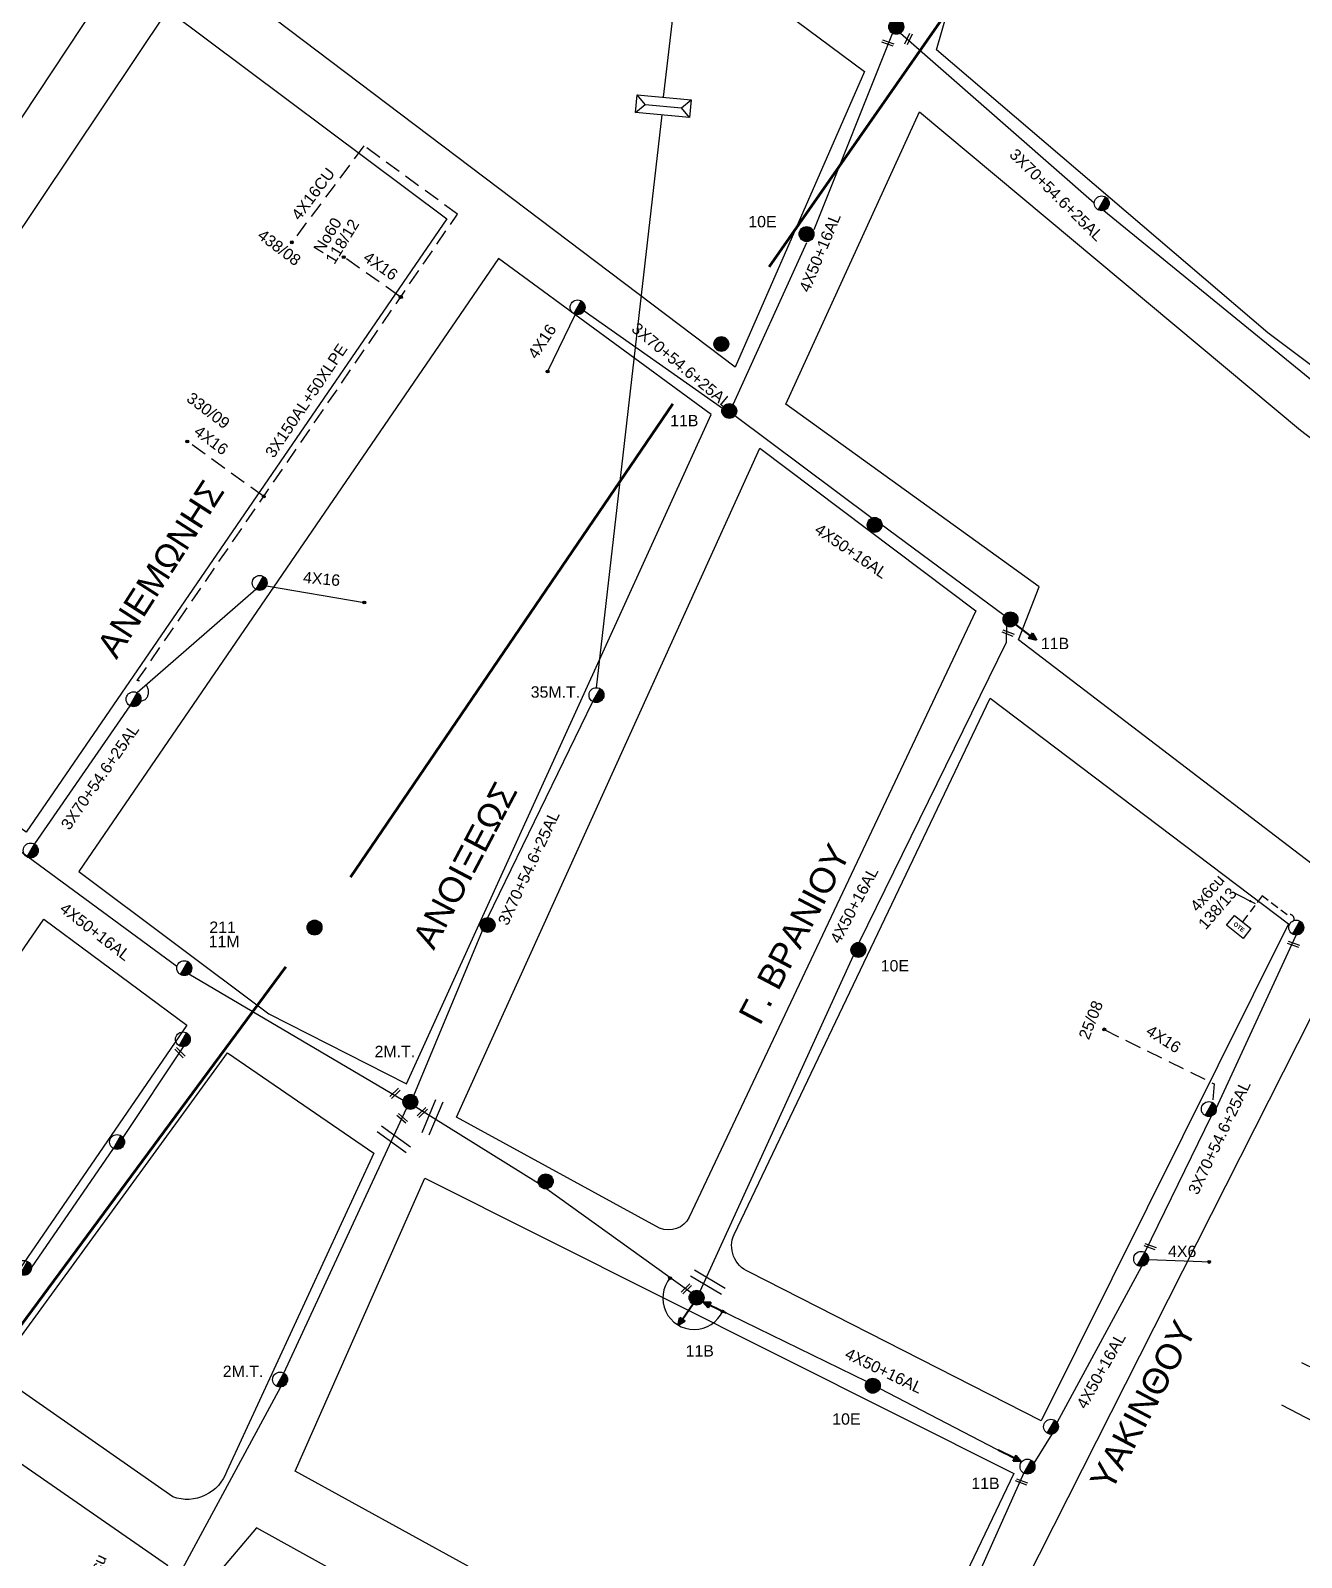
# Model space of a CAD drawing. Header units: millimetres. Extents: x 8994 to 10771, y 1891 to 2926.
# Drawn here: x 9251.8 to 9452.9, y 2458.5 to 2700.3 of the extents above; entities that cross this region are included whole.
import ezdxf
from ezdxf.enums import TextEntityAlignment as Align

# ---------------------------------------------------------------- set-up
doc = ezdxf.new("R2010")
doc.units = ezdxf.units.MM
doc.linetypes.add('DASHED', pattern=[19.05, 12.7, -6.35])
for name, color, linetype in [('Pillar', 7, 'Continuous'), ('Pillar OTE', 7, 'Continuous'), ('Γέφυρες Εναερίου Δικτύου', 7, 'Continuous'), ('Γυμνά εναέρια ΧΤ (3Φ)   4x16CU', 7, 'Continuous'), ('Γυμνά εναέρια ΧΤ και ΦΟΠ (3Φ)   4x50+16AL', 7, 'Continuous'), ('Εναέρια παροχή ΧΤ 4x16', 7, 'SYN_LINE'), ('Επίτονοι', 7, 'Continuous'), ('Επιγραφές - Σχήματα', 7, 'Continuous'), ('Καλώδια ΧΤ   3x150AL+50XLPE', 7, 'DASHED'), ('Μηχανική τομή', 7, 'Continuous'), ('Στύλος Ξύλινος', 7, 'Continuous'), ('Στύλος Ξύλινος @ 1', 7, 'Continuous'), ('Στύλος ΦΜ', 7, 'Continuous'), ('Στύλος ΦΜ @ 1', 7, 'Continuous'), ('Συνδέσεις', 7, 'Continuous'), ('Συνεστραμμένα ΧΤ   3x70+54.6+25AL', 7, 'SYN_LINE'), ('Συνεστραμμένα ΧΤ   4x120+25AL', 7, 'SYN_LINE'), ('Τομή', 7, 'Continuous'), ('Υποσταθμός πόλεως', 7, 'Continuous'), ('Υπόβαθρο ΔΕΗ', 7, 'Continuous'), ('Υπόγεια καλώδια Παροχών ΧΤ   4x6', 7, 'DASHED')]:
    doc.layers.add(name, color=color, linetype=linetype)
doc.styles.get("Standard").update_dxf_attribs({"font": 'arial.ttf'})
doc.linetypes.add('SYN_LINE', pattern='A,0.5,-0.0001,["/\\/\\/\\/",Standard,S=0.1,R=0,X=0,Y=-0.05],-0.25', length=0.7501)
doc.dimstyles.new('ISO-25', dxfattribs={"dimtxt": 2.5, "dimasz": 2.5, "dimexe": 1.25, "dimexo": 0.625, "dimtad": 1, "dimtxsty": 'Standard', "dimcen": 2.5, "dimadec": 0, "dimazin": 0, "dimtfac": 1, "dimtmove": 0, "dimatfit": 3, "dimfxl": 0, "dimarcsym": 0})

# ---------------------------------------------------------------- blocks, each defined once
blk = doc.blocks.new('ΥΠΑΡΧΩΝ ΤΣΙΜΕΝΤΕΝΙΟΣ ΣΤΥΛΟΣ')
at = {"layer": 'Στύλος ΦΜ'}
blk.add_hatch(color=7, dxfattribs=at).paths.add_polyline_path([(-1.29, -2.28, 0.574793), (2.62, 0, 0.268822), (1.3, 2.27)])
at = {"layer": 'Στύλος ΦΜ', "color": 7}
blk.add_line((-1.29, -2.28), (1.3, 2.27), dxfattribs=at)
blk.add_circle((0, 0), 2.62, dxfattribs=at)
at = {"layer": 'Στύλος ΦΜ', "flags": 4}
for tag, p in [('ΑΡΙΘΜΟΣ', (-4.68, 8.05)), ('ΤΥΠΟΣ', (-4.91, 3.03))]:
    blk.add_attdef(tag, p, '', height=4, dxfattribs=at)
blk = doc.blocks.new('ΥΠΑΡΧΩΝ ΞΥΛΙΝΟΣ ΣΤΥΛΟΣ')
at = {"layer": 'Στύλος Ξύλινος'}
h = blk.add_hatch(color=256, dxfattribs=at)
h.paths.add_polyline_path([(-2.62, 0, 0.270008), (-1.29, -2.28), (1.3, 2.27, 0.576266)])
h.paths.add_polyline_path([(-1.29, -2.28, 0.574793), (2.62, 0, 0.268822), (1.3, 2.27)])
blk.add_line((-1.29, -2.28), (1.3, 2.27), dxfattribs=at)
blk.add_circle((0, 0), 2.62, dxfattribs=at)
at = {"layer": 'Στύλος Ξύλινος', "flags": 4}
for tag, p in [('ΑΡΙΘΜΟΣ', (-4.91, 8.6)), ('ΤΥΠΟΣ', (-4.85, 3.39))]:
    blk.add_attdef(tag, p, '', height=4, dxfattribs=at)
blk = doc.blocks.new('ΕΠΙΤΟΝΟΣ')
at = {"layer": 'Επίτονοι', "lineweight": 40, "ltscale": 40}
blk.add_hatch(color=256, dxfattribs=at).paths.add_polyline_path([(-1.13, 6.47), (0, 9.1), (1.13, 6.47)])
for p, q in [((-1.13, 6.47), (0, 9.1)), ((1.13, 6.47), (-1.13, 6.47)), ((-1.13, 6.47), (0, 6.47)), ((0, 9.1), (1.13, 6.47)), ((0, 6.47), (0, 0))]:
    blk.add_line(p, q, dxfattribs=at)
blk = doc.blocks.new('Pillar')
at = {"layer": 'Υποσταθμός πόλεως', "linetype": 'Continuous', "ltscale": 40}
blk.add_lwpolyline([(-8.57, 2.82), (8.57, 2.82), (8.57, -2.82), (-8.57, -2.82)], close=True, dxfattribs=at)
for points in [[(-5.75, 0), (-8.57, 2.82)], [(-8.57, -2.82), (-5.75, 0)], [(-5.75, 0), (5.75, 0)], [(5.75, 0), (8.57, 2.82)], [(8.57, -2.82), (5.75, 0)]]:
    blk.add_lwpolyline(points, dxfattribs=at)
at = {"layer": 'Pillar', "ltscale": 40}
blk.add_attdef('PILLAR', (-5.74, 3.71), '', height=2.52, dxfattribs=at)
blk = doc.blocks.new('ΤΟΜΗ')
at = {"layer": 'Τομή', "ltscale": 40}
for p, q in [((-5.68, 0), (5.68, 0)), ((5.68, -2.33), (-5.68, -2.33))]:
    blk.add_line(p, q, dxfattribs=at)
blk = doc.blocks.new('_ΣΥΝΔΕΣΗ')
at = {"layer": 'Συνδέσεις', "linetype": 'SYN_LINE', "ltscale": 40}
blk.add_hatch(color=256, dxfattribs=at).paths.add_polyline_path([(0.5, -0.01, 1), (-0.5, -0.01, 1)])
at = {"layer": 'Συνδέσεις'}
blk.add_circle((0, -0.01), 0.5, dxfattribs=at)
blk = doc.blocks.new('ΜΗΧΑΝΙΚΗ ΤΟΜΗ')
at = {"layer": 'Μηχανική τομή', "ltscale": 40}
for p, q in [((-1.89, 0.78), (1.89, 0.78)), ((1.89, 0), (-1.89, 0))]:
    blk.add_line(p, q, dxfattribs=at)
blk = doc.blocks.new('PILLAR ΟΤΕ')
at = {"layer": 'Pillar OTE', "ltscale": 40}
blk.add_lwpolyline([(-3.31, 2.02), (3.39, 2.02), (3.39, -1.99), (-3.31, -1.99)], close=True, dxfattribs=at)
at = {"layer": 'Pillar OTE', "insert": (-1.81, 0.71), "char_height": 1.3575, "width": 109.961, "attachment_point": 1}
blk.add_mtext('{\\fArial|b1|i0|c161|p34;OTE}', dxfattribs=at)
blk = doc.blocks.new('TSONTA XT1')
at = {"ltscale": 40}
h = blk.add_hatch(color=256, dxfattribs=at)
h.dxf.hatch_style = 1
h.paths.add_polyline_path([(595.96, 2487.66), (597.07, 2488.77), (595.96, 2489.87), (594.85, 2488.77)])
blk.add_lwpolyline([(594.85, 2488.77), (595.96, 2489.87), (597.07, 2488.77), (595.96, 2487.66)], close=True, dxfattribs=at)

msp = doc.modelspace()

# ---------------------------------------------------------------- linework, layer by layer
at = {"color": 133, "lineweight": 60, "ltscale": 0.2}
for points in [[(9435.99, 2759.46), (9368.68, 2662.89)], [(9353.43, 2641.18), (9302.4, 2566.28)], [(9292.17, 2552.08), (9239.74, 2481.1)]]:
    msp.add_lwpolyline(points, dxfattribs=at)
at = {"layer": 'Γέφυρες Εναερίου Δικτύου', "ltscale": 20}
for points in [[(9351.97, 2689.75), (9355.79, 2722.58)], [(9341.32, 2596.26), (9351.72, 2686.94)]]:
    msp.add_lwpolyline(points, dxfattribs=at)
at = {"layer": 'Γυμνά εναέρια ΧΤ (3Φ)   4x16CU', "color": 30, "linetype": 'DASHED', "ltscale": 0.2}
msp.add_lwpolyline([(9304.52, 2682.05), (9293.12, 2666.78)], dxfattribs=at)
at = {"layer": 'Γυμνά εναέρια ΧΤ και ΦΟΠ (3Φ)   4x50+16AL', "color": 1, "ltscale": 20}
for points in [[(9375.78, 2668.82), (9388.21, 2699.86)], [(9362.95, 2641.09), (9374.62, 2666.77)], [(9384.96, 2623.05), (9363.26, 2639.32)], [(9405.88, 2607.7), (9386.21, 2622.23)], [(9382.9, 2555.9), (9406.26, 2603.44), (9406.29, 2606.04)], [(9357.77, 2500.69), (9382, 2553.86)]]:
    msp.add_lwpolyline(points, dxfattribs=at)
at = {"layer": 'Γυμνά εναέρια ΧΤ και ΦΟΠ (3Φ)   4x50+16AL', "color": 30, "ltscale": 20}
for points in [[(9274.94, 2552.12), (9240.37, 2577.5)], [(9310.72, 2530.91), (9276.8, 2550.91)]]:
    msp.add_lwpolyline(points, dxfattribs=at)
at = {"layer": 'Γυμνά εναέρια ΧΤ και ΦΟΠ (3Φ)   4x50+16AL', "color": 173, "ltscale": 20}
for points in [[(9312.74, 2529.88), (9332.17, 2517.81)], [(9333.49, 2516.91), (9356.32, 2500.47)], [(9414.28, 2479.88), (9427.65, 2504.65)], [(9358.18, 2499.05), (9384.11, 2486.4)], [(9386.17, 2485.28), (9408.63, 2473.65)], [(9410.61, 2473.47), (9413.48, 2478.08)], [(9408.98, 2471.91), (9400.43, 2452.83)]]:
    msp.add_lwpolyline(points, dxfattribs=at)
at = {"layer": 'Εναέρια παροχή ΧΤ 4x16', "color": 30, "linetype": 'DASHED', "ltscale": 0.2}
for points in [[(9310.08, 2658.33), (9301.33, 2664.44)], [(9288.68, 2626.55), (9276.57, 2635.23)]]:
    msp.add_lwpolyline(points, dxfattribs=at)
at = {"layer": 'Εναέρια παροχή ΧΤ 4x16', "color": 1, "ltscale": 10}
msp.add_lwpolyline([(9337.95, 2655.37), (9333.6, 2646.32)], dxfattribs=at)
at = {"layer": 'Εναέρια παροχή ΧΤ 4x16', "color": 30, "ltscale": 20}
msp.add_lwpolyline([(9289.11, 2612.41), (9304.58, 2609.76)], dxfattribs=at)
at = {"layer": 'Εναέρια παροχή ΧΤ 4x16', "color": 173, "linetype": 'DASHED', "ltscale": 0.2}
msp.add_lwpolyline([(9421.68, 2542.12), (9439.11, 2533.52), (9438.85, 2530.55)], dxfattribs=at)
at = {"layer": 'Επιγραφές - Σχήματα', "ltscale": 0.2}
msp.add_arc((9356.8, 2499.61), 4.97, 140.0586, 335.5414, dxfattribs=at)
at = {"layer": 'Καλώδια ΧΤ   3x150AL+50XLPE', "color": 30, "ltscale": 0.2}
msp.add_lwpolyline([(9268.65, 2597.37), (9319.34, 2671.24), (9304.52, 2682.05)], dxfattribs=at)
msp.add_lwpolyline([(9269.19, 2594.1), (9269.94, 2594.37, 0.666254), (9268.65, 2597.37, 0.648927)], format="xyb", dxfattribs=at)
at = {"layer": 'Συνεστραμμένα ΧΤ   3x70+54.6+25AL', "color": 1, "ltscale": 20}
for points in [[(9389.46, 2699.92), (9420.14, 2673.03)], [(9421.63, 2671.82), (9455.4, 2644.28)], [(9339.39, 2655.92), (9361.26, 2640.5)]]:
    msp.add_lwpolyline(points, dxfattribs=at)
at = {"layer": 'Συνεστραμμένα ΧΤ   3x70+54.6+25AL', "color": 30, "ltscale": 20}
for points in [[(9287.44, 2611.83), (9268.65, 2595.45)], [(9267.48, 2593.41), (9252.38, 2571.51)]]:
    msp.add_lwpolyline(points, dxfattribs=at)
at = {"layer": 'Συνεστραμμένα ΧΤ   3x70+54.6+25AL', "ltscale": 20}
for points in [[(9324.13, 2559.85), (9340.76, 2594.06)], [(9312.45, 2531.69), (9323.31, 2557.8)]]:
    msp.add_lwpolyline(points, dxfattribs=at)
at = {"layer": 'Συνεστραμμένα ΧΤ   3x70+54.6+25AL', "color": 173, "ltscale": 20}
for points in [[(9439.44, 2529.64), (9452.1, 2557.09)], [(9428.13, 2506.84), (9438.7, 2528.44)]]:
    msp.add_lwpolyline(points, dxfattribs=at)
at = {"layer": 'Συνεστραμμένα ΧΤ   3x70+54.6+25AL', "color": 62, "ltscale": 20}
for points in [[(9291.84, 2487.73), (9311.29, 2529.65)], [(9273.38, 2452.27), (9291.37, 2485.54)]]:
    msp.add_lwpolyline(points, dxfattribs=at)
at = {"layer": 'Συνεστραμμένα ΧΤ   4x120+25AL', "ltscale": 20}
for points in [[(9266.41, 2525.02), (9275.95, 2539.4)], [(9251.89, 2504.41), (9264.88, 2523.3)]]:
    msp.add_lwpolyline(points, dxfattribs=at)
at = {"layer": 'Υπόβαθρο ΔΕΗ'}
for points in [[(9506.16, 2608.46), (9447.63, 2652.44), (9395.18, 2697.26), (9410.38, 2750.06), (9449.62, 2839.28), (9481.33, 2913.04)], [(9452.93, 2489.42), (9467.19, 2482.45), (9492.59, 2530.09), (9459.11, 2553.34), (9390.92, 2418.51), (9486.92, 2364.56), (9542.08, 2333.6)], [(9496.16, 2458.54), (9449.8, 2482.65)]]:
    msp.add_lwpolyline(points, dxfattribs=at)
for points in [[(9228.76, 2748.77), (9256.51, 2788.13), (9346.06, 2721.93), (9383.76, 2693.84), (9363.31, 2646.99)], [(9200.33, 2610.91), (9262.41, 2704.68), (9264.74, 2710.25), (9222.9, 2741.65), (9154.11, 2645.02)], [(9273.48, 2703.56), (9317.63, 2670.48), (9251.08, 2573.4), (9207.64, 2605.18)], [(9392.49, 2687.43), (9452.76, 2637.05), (9501.62, 2599.76), (9475.39, 2552.42), (9408.12, 2603.82), (9411.42, 2612.23), (9371.3, 2641.16)], [(9359.5, 2639.51), (9325.82, 2664.23), (9259.38, 2567.17), (9289.49, 2544.62), (9311.28, 2533.52)], [(9253.87, 2559.58), (9276.48, 2542.84), (9243.63, 2494.94), (9239.66, 2493.05), (9218.75, 2508.56)], [(9314.18, 2518.57), (9407.38, 2471.84), (9383.86, 2422.6), (9293.67, 2472.19)], [(9222.55, 2458.21), (9240.13, 2480.36), (9273.46, 2457.29), (9262.76, 2434.07)], [(9269.95, 2429.33), (9316.12, 2402.29), (9320.86, 2444.76), (9287.53, 2463.25), (9281.11, 2455.61)]]:
    msp.add_lwpolyline(points, close=True, dxfattribs=at)
for points in [[(9319.17, 2528.23), (9367.22, 2634.18), (9401.41, 2608.42), (9356.01, 2512.41, -0.39466), (9351.33, 2510.68)], [(9365.45, 2503.76, -0.418206), (9363.12, 2509.7), (9403.68, 2594.61), (9450.9, 2558.87), (9411.75, 2480.19)], [(9306.08, 2522.55), (9282.81, 2472.2, -0.420455), (9274.3, 2468.13), (9248.76, 2486, -0.322025), (9249.05, 2491.91), (9282.91, 2538.42)]]:
    msp.add_lwpolyline(points, format="xyb", close=True, dxfattribs=at)
at = {"layer": 'Υπόγεια καλώδια Παροχών ΧΤ   4x6', "linetype": 'DASHED', "ltscale": 0.1}
msp.add_lwpolyline([(9451.72, 2559.38, 0.685671), (9450.69, 2560.27), (9446.71, 2563.28), (9443.6, 2559.18)], format="xyb", dxfattribs=at)
at = {"layer": 'Υπόγεια καλώδια Παροχών ΧΤ   4x6', "color": 173, "linetype": 'SYN_LINE', "ltscale": 10}
msp.add_lwpolyline([(9428.72, 2505.71), (9438.6, 2505.34)], dxfattribs=at)

# ---------------------------------------------------------------- block references
at = {"layer": 'Pillar', "xscale": 0.5000000000000102, "yscale": 0.5000000000000102, "zscale": 0.5000000000000102, "rotation": 354.9251880729351}
msp.add_blockref('Pillar', (9351.91, 2688.34), dxfattribs=at)
at = {"layer": 'Pillar OTE', "xscale": 0.5, "yscale": 0.5, "zscale": 0.5, "rotation": 321.7256186345564}
msp.add_blockref('PILLAR ΟΤΕ', (9442.98, 2558.39), dxfattribs=at)
at = {"layer": 'Επίτονοι'}
for p, xscale, yscale, zscale, rotation in [((9407.71, 2606.24), 0.4499999999999207, 0.4499999999999207, 0.4499999999999207, 232.9515204633186), ((9356.6, 2498.65), 0.4499999999999694, 0.4499999999999694, 0.4499999999999694, 144.9700706920193), ((9361.87, 2497.26), 0.449999999999896, 0.449999999999896, 0.449999999999896, 64.51572905761326), ((9404.92, 2475.55), 0.4499999999997911, 0.4499999999997911, 0.4499999999997911, 243.5174542484898)]:
    msp.add_blockref('ΕΠΙΤΟΝΟΣ', p, dxfattribs=dict(at, xscale=xscale, yscale=yscale, zscale=zscale, rotation=rotation))
at = {"layer": 'Μηχανική τομή'}
for p, xscale, yscale, zscale, rotation in [((9387.39, 2698.16), 0.5000000000001149, 0.5000000000001149, 0.5000000000001149, 339.8383260877817), ((9390.91, 2698.89), 0.5000000000000686, 0.5000000000000686, 0.5000000000000686, 64.79510568417017), ((9406.43, 2604.7), 0.5000000000001149, 0.5000000000001149, 0.5000000000001149, 339.8383260877817), ((9451.6, 2555.45), 0.5000000000001149, 0.5000000000001149, 0.5000000000001149, 339.8383260877817), ((9275.55, 2538.6), 0.4999999999999676, 0.4999999999999676, 0.4999999999999676, 134.5671431874538), ((9309.33, 2532.17), 0.4999999999999742, 0.4999999999999742, 0.4999999999999742, 223.8841218705525), ((9313.65, 2529.12), 0.4999999999999742, 0.4999999999999742, 0.4999999999999742, 223.8841218705525), ((9310.44, 2527.91), 0.500000000000084, 0.500000000000084, 0.500000000000084, 318.6484847776387), ((9428.91, 2507.56), 0.5000000000001149, 0.5000000000001149, 0.5000000000001149, 339.8383260877817), ((9355.42, 2501.2), 0.4999999999999742, 0.4999999999999742, 0.4999999999999742, 223.8841218705525), ((9408.55, 2470.32), 0.5000000000001149, 0.5000000000001149, 0.5000000000001149, 339.8383260877817)]:
    msp.add_blockref('ΜΗΧΑΝΙΚΗ ΤΟΜΗ', p, dxfattribs=dict(at, xscale=xscale, yscale=yscale, zscale=zscale, rotation=rotation))
at = {"layer": 'Στύλος Ξύλινος @ 1', "ltscale": 40}
ref = msp.add_blockref('ΥΠΑΡΧΩΝ ΞΥΛΙΝΟΣ ΣΤΥΛΟΣ', (9388.79, 2700.89), dxfattribs=dict(at, xscale=0.4499999999998181, yscale=0.4499999999998181, zscale=0.4499999999998181))
ref.add_attrib('ΤΥΠΟΣ', '11B', (9383.31, 2707.98), dxfattribs={"layer": 'Στύλος Ξύλινος', "height": 1.8, "flags": 4})
ref = msp.add_blockref('ΥΠΑΡΧΩΝ ΞΥΛΙΝΟΣ ΣΤΥΛΟΣ', (9374.59, 2668.08), dxfattribs=dict(at, xscale=0.4499999999998181, yscale=0.4499999999998181, zscale=0.4499999999998181))
ref.add_attrib('ΤΥΠΟΣ', '10E', (9365.37, 2669.15), dxfattribs={"layer": 'Στύλος Ξύλινος', "height": 1.8, "flags": 4})
at = {"layer": 'Στύλος Ξύλινος @ 1', "color": 133, "lineweight": 60, "ltscale": 40, "xscale": 0.4499999999998181, "yscale": 0.4499999999998181, "zscale": 0.4499999999998181}
for p in [(9361.1, 2650.68), (9296.71, 2558.28)]:
    msp.add_blockref('ΥΠΑΡΧΩΝ ΞΥΛΙΝΟΣ ΣΤΥΛΟΣ', p, dxfattribs=at)
at = {"layer": 'Στύλος Ξύλινος @ 1', "ltscale": 40}
ref = msp.add_blockref('ΥΠΑΡΧΩΝ ΞΥΛΙΝΟΣ ΣΤΥΛΟΣ', (9362.36, 2640.07), dxfattribs=dict(at, xscale=0.4499999999998181, yscale=0.4499999999998181, zscale=0.4499999999998181))
ref.add_attrib('ΤΥΠΟΣ', '11Β', (9353, 2637.65), dxfattribs={"layer": 'Στύλος Ξύλινος', "height": 1.8, "flags": 4})
at = {"layer": 'Στύλος Ξύλινος @ 1', "ltscale": 40, "xscale": 0.4499999999998181, "yscale": 0.4499999999998181, "zscale": 0.4499999999998181}
for p in [(9385.37, 2622.03), (9324.1, 2558.68), (9333.31, 2518.08)]:
    msp.add_blockref('ΥΠΑΡΧΩΝ ΞΥΛΙΝΟΣ ΣΤΥΛΟΣ', p, dxfattribs=at)
at = {"layer": 'Στύλος Ξύλινος @ 1', "ltscale": 40}
ref = msp.add_blockref('ΥΠΑΡΧΩΝ ΞΥΛΙΝΟΣ ΣΤΥΛΟΣ', (9406.87, 2607.07), dxfattribs=dict(at, xscale=0.4499999999998181, yscale=0.4499999999998181, zscale=0.4499999999998181))
ref.add_attrib('ΤΥΠΟΣ', '11B', (9411.68, 2602.36), dxfattribs={"layer": 'Στύλος Ξύλινος', "height": 1.8, "flags": 4})
ref = msp.add_blockref('ΥΠΑΡΧΩΝ ΞΥΛΙΝΟΣ ΣΤΥΛΟΣ', (9382.79, 2554.73), dxfattribs=dict(at, xscale=0.4499999999998181, yscale=0.4499999999998181, zscale=0.4499999999998181))
ref.add_attrib('ΤΥΠΟΣ', '10E', (9386.33, 2551.33), dxfattribs={"layer": 'Στύλος Ξύλινος', "height": 1.8, "flags": 4})
ref = msp.add_blockref('ΥΠΑΡΧΩΝ ΞΥΛΙΝΟΣ ΣΤΥΛΟΣ', (9311.87, 2530.67), dxfattribs=dict(at, xscale=0.4499999999998181, yscale=0.4499999999998181, zscale=0.4499999999998181))
ref.add_attrib('ΤΥΠΟΣ', '2Μ.Τ.', (9306.22, 2537.75), dxfattribs={"layer": 'Στύλος Ξύλινος', "height": 1.8, "flags": 4})
ref = msp.add_blockref('ΥΠΑΡΧΩΝ ΞΥΛΙΝΟΣ ΣΤΥΛΟΣ', (9357.18, 2499.67), dxfattribs=dict(at, xscale=0.4499999999998181, yscale=0.4499999999998181, zscale=0.4499999999998181))
ref.add_attrib('ΤΥΠΟΣ', '11B', (9355.45, 2490.35), dxfattribs={"layer": 'Στύλος Ξύλινος', "height": 1.8, "flags": 4})
ref = msp.add_blockref('ΥΠΑΡΧΩΝ ΞΥΛΙΝΟΣ ΣΤΥΛΟΣ', (9385.08, 2485.73), dxfattribs=dict(at, xscale=0.4499999999998181, yscale=0.4499999999998181, zscale=0.4499999999998181))
ref.add_attrib('ΤΥΠΟΣ', '10E', (9378.66, 2479.56), dxfattribs={"layer": 'Στύλος Ξύλινος', "height": 1.8, "flags": 4})
at = {"layer": 'Στύλος ΦΜ @ 1', "ltscale": 40, "xscale": 0.4499999999998181, "yscale": 0.4499999999998181, "zscale": 0.4499999999998181}
for p in [(9421.32, 2672.95), (9338.35, 2656.48), (9288.02, 2612.85), (9268.06, 2594.43), (9251.79, 2570.48), (9452.1, 2558.27), (9275.87, 2540.58), (9438.27, 2529.53), (9265.46, 2524.32), (9250.71, 2504.39), (9427.55, 2505.82), (9413.28, 2479.24)]:
    msp.add_blockref('ΥΠΑΡΧΩΝ ΤΣΙΜΕΝΤΕΝΙΟΣ ΣΤΥΛΟΣ', p, dxfattribs=at)
at = {"layer": 'Στύλος ΦΜ @ 1', "ltscale": 40}
ref = msp.add_blockref('ΥΠΑΡΧΩΝ ΤΣΙΜΕΝΤΕΝΙΟΣ ΣΤΥΛΟΣ', (9341.34, 2595.08), dxfattribs=dict(at, xscale=0.4499999999998181, yscale=0.4499999999998181, zscale=0.4499999999998181))
ref.add_attrib('ΤΥΠΟΣ', '35Μ.Τ.', (9330.93, 2594.68), dxfattribs={"layer": 'Στύλος ΦΜ', "height": 1.8, "flags": 4})
ref = msp.add_blockref('ΥΠΑΡΧΩΝ ΤΣΙΜΕΝΤΕΝΙΟΣ ΣΤΥΛΟΣ', (9276.09, 2551.85), dxfattribs=dict(at, xscale=0.4499999999998181, yscale=0.4499999999998181, zscale=0.4499999999998181))
ref.add_attrib('ΤΥΠΟΣ', '11M', (9279.95, 2555.17), dxfattribs={"layer": 'Στύλος ΦΜ', "height": 1.8, "flags": 4})
ref.add_attrib('ΑΡΙΘΜΟΣ', '211', (9280.06, 2557.43), dxfattribs={"layer": 'Στύλος ΦΜ', "height": 1.8, "flags": 4})
ref = msp.add_blockref('ΥΠΑΡΧΩΝ ΤΣΙΜΕΝΤΕΝΙΟΣ ΣΤΥΛΟΣ', (9291.26, 2486.71), dxfattribs=dict(at, xscale=0.4499999999998181, yscale=0.4499999999998181, zscale=0.4499999999998181))
ref.add_attrib('ΤΥΠΟΣ', '2Μ.Τ.', (9282.18, 2487.11), dxfattribs={"layer": 'Στύλος ΦΜ', "height": 1.8, "flags": 4})
ref = msp.add_blockref('ΥΠΑΡΧΩΝ ΤΣΙΜΕΝΤΕΝΙΟΣ ΣΤΥΛΟΣ', (9409.56, 2472.93), dxfattribs=dict(at, xscale=0.4499999999998181, yscale=0.4499999999998181, zscale=0.4499999999998181))
ref.add_attrib('ΤΥΠΟΣ', '11B', (9400.67, 2469.37), dxfattribs={"layer": 'Στύλος ΦΜ', "height": 1.8, "flags": 4})
at = {"layer": 'Συνδέσεις', "xscale": 0.4499999999998181, "yscale": 0.4499999999998181, "zscale": 0.4499999999998181}
for p in [(9293.12, 2666.78), (9301.33, 2664.44), (9333.6, 2646.33), (9276.57, 2635.24), (9288.68, 2626.55), (9304.58, 2609.76), (9421.72, 2542.16), (9438.33, 2505.33), (9352.98, 2502.76), (9361.29, 2497.48)]:
    msp.add_blockref('_ΣΥΝΔΕΣΗ', p, dxfattribs=at)
at = {"layer": 'Συνδέσεις', "xscale": 0.3075184835441075, "yscale": 0.3075184835441075, "zscale": 0.3075184835441075, "rotation": 55.54078285322701}
msp.add_blockref('TSONTA XT1', (9837.71, 2073.98), dxfattribs=at)
at = {"layer": 'Τομή'}
for p, xscale, yscale, zscale, rotation in [((9314.83, 2528.45), 0.4999999999999439, 0.4999999999999439, 0.4999999999999439, 67.22978915860662), ((9309.6, 2525.2), 0.5000000000000293, 0.5000000000000293, 0.5000000000000293, 324.3188059829969), ((9359.28, 2502.61), 0.4999999999999725, 0.4999999999999725, 0.4999999999999725, 329.185818619348)]:
    msp.add_blockref('ΤΟΜΗ', p, dxfattribs=dict(at, xscale=xscale, yscale=yscale, zscale=zscale, rotation=rotation))

# ---------------------------------------------------------------- texts
at = {"layer": 'Γυμνά εναέρια ΧΤ (3Φ)   4x16CU', "ltscale": 20}
for s, rotation, p in [('4X16CU', 53, (9296.48, 2674.45)), ('4x6cu', 64.79, (9261.63, 2455.85))]:
    msp.add_text(s, height=1.8, rotation=rotation, dxfattribs=at).set_placement(p, align=Align.MIDDLE)
at = {"layer": 'Γυμνά εναέρια ΧΤ και ΦΟΠ (3Φ)   4x50+16AL', "ltscale": 20}
for rotation, p in [(67.4845, (9376.7, 2665.17)), (325.5166, (9381.66, 2617.9)), (61.8763, (9382.12, 2561.83)), (322.3907, (9262.01, 2557.64)), (61.0031, (9421.2, 2488.11)), (334.1692, (9386.83, 2488.11))]:
    msp.add_text('4X50+16AL', height=1.8, rotation=rotation, dxfattribs=at).set_placement(p, align=Align.MIDDLE)
at = {"layer": 'Εναέρια παροχή ΧΤ 4x16', "ltscale": 20}
for rotation, p in [(325, (9307.18, 2663.06)), (56.2851, (9332.72, 2651.09)), (323.3017, (9280.36, 2635.45)), (354.9126, (9297.83, 2613.5)), (327.4052, (9431.11, 2540.64))]:
    msp.add_text('4X16', height=1.8, rotation=rotation, dxfattribs=at).set_placement(p, align=Align.MIDDLE)
at = {"layer": 'Επιγραφές - Σχήματα', "ltscale": 20, "width": 33.3738, "attachment_point": 1}
for s, insert, char_height, rotation in [('Νο60', (9296.42, 2665.78), 1.8, 58.4443), ('118/12', (9298.32, 2664.11), 1.8, 58.4443), ('438/08', (9288.62, 2669), 1.8, 322.9305), ('330/09', (9277.37, 2643.18), 1.8, 322.9305), ('ΑΝΕΜΩΝΗΣ', (9262, 2602.77), 4, 57.2606), ('ΑΝΟΙΞΕΩΣ', (9312.05, 2556.43), 4, 62.2296), ('Γ. ΒΡΑΝΙΟΥ', (9363.67, 2544.47), 4, 62.2296), ('4x6cu', (9435.14, 2561.82), 1.8, 48.9994), ('138/13', (9436.42, 2559), 1.8, 48.9994), ('25/08', (9417.59, 2541.05), 1.8, 68.5257), ('ΥΑΚΙΝΘΟΥ', (9419.28, 2470.66), 4, 62.2296)]:
    msp.add_mtext(s, dxfattribs=dict(at, insert=insert, char_height=char_height, rotation=rotation))
at = {"layer": 'Καλώδια ΧΤ   3x150AL+50XLPE', "ltscale": 0.2}
msp.add_text('3X150AL+50XLPE', height=1.8, rotation=56, dxfattribs=at).set_placement((9295.39, 2641.72), align=Align.MIDDLE)
at = {"layer": 'Συνεστραμμένα ΧΤ   3x70+54.6+25AL', "ltscale": 20}
for rotation, p in [(315.4816, (9414.16, 2674.3)), (320.2888, (9354.83, 2647.28)), (55.2797, (9262.74, 2582.13)), (64.9625, (9330.61, 2567.71)), (64.4816, (9439.92, 2525.04))]:
    msp.add_text('3X70+54.6+25AL', height=1.8, rotation=rotation, dxfattribs=at).set_placement(p, align=Align.MIDDLE)
at = {"layer": 'Υπόγεια καλώδια Παροχών ΧΤ   4x6', "ltscale": 0.2}
msp.add_text('4X6', height=1.8, dxfattribs=at).set_placement((9434.05, 2507.01), align=Align.MIDDLE)

# ---------------------------------------------------------------- leaders
at = {"layer": 'Επιγραφές - Σχήματα', "ltscale": 40}
msp.add_leader([(9445.64, 2562.05), (9442.56, 2563.61)], dimstyle='ISO-25', override={"dimasz": 1, "dimtad": 0}, dxfattribs=at)

doc.saveas('drawing.dxf')
